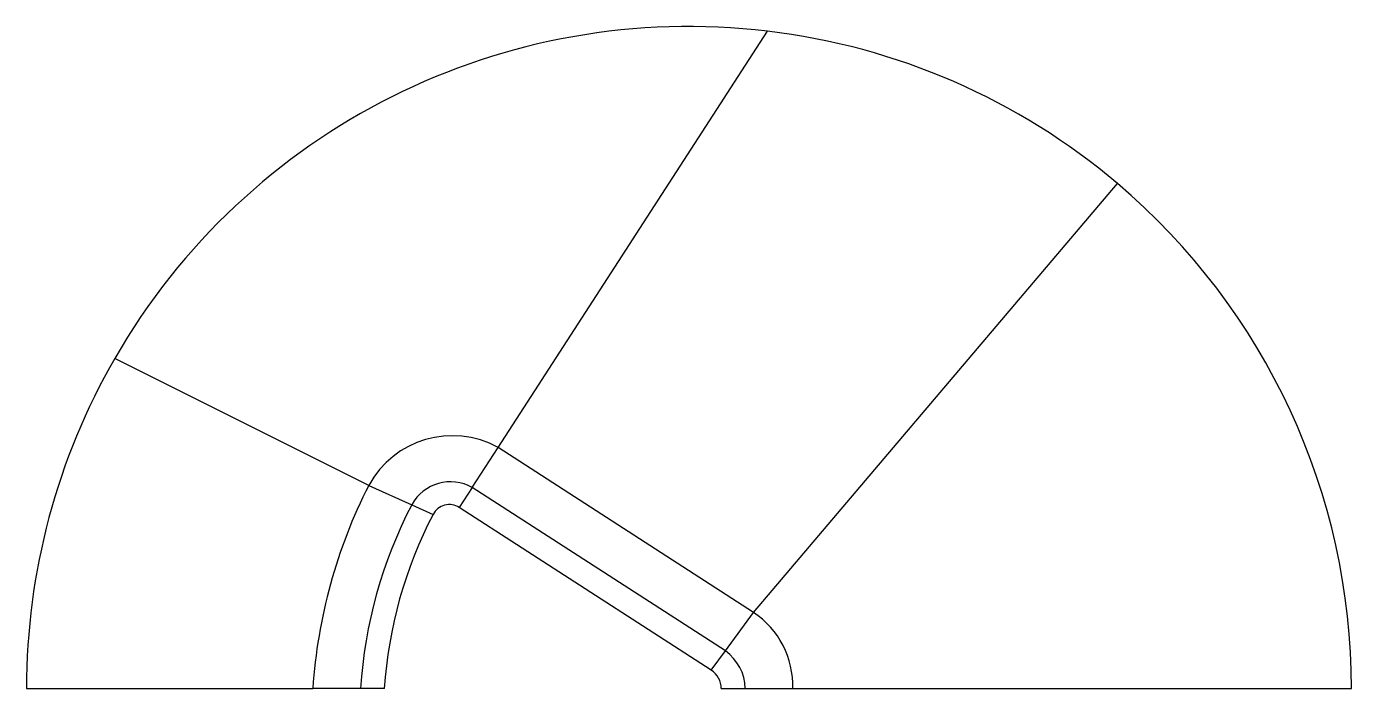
# Model space of a CAD drawing. Header units: inches. Extents: x 0 to 556, y 0 to 278.
import ezdxf

# ---------------------------------------------------------------- set-up
doc = ezdxf.new("R2010")
doc.units = ezdxf.units.IN
doc.header["$MEASUREMENT"] = 0

msp = doc.modelspace()

# ---------------------------------------------------------------- linework, layer by layer
at = {"color": 7, "linetype": 'Continuous'}
for p, q in [((197.86, 101.21), (310.86, 275.96)), ((305.01, 31.94), (457.69, 211.95)), ((143.56, 85.28), (37.02, 138.59)), ((187, 84.42), (197.86, 101.21)), ((305.01, 31.94), (197.86, 101.21)), ((143.56, 85.28), (161.6, 77.15)), ((187, 84.42), (181.57, 76.02)), ((293.17, 15.77), (187, 84.42)), ((161.6, 77.15), (170.56, 73.11)), ((287.26, 7.69), (181.57, 76.02)), ((293.17, 15.77), (305.01, 31.94)), ((287.26, 7.69), (293.17, 15.77)), ((0, 0), (120.12, 0)), ((140.12, 0), (120.12, 0)), ((150.12, 0), (140.12, 0)), ((291.44, 0), (301.44, 0)), ((301.44, 0), (321.44, 0)), ((321.44, 0), (555.84, 0))]:
    msp.add_line(p, q, dxfattribs=at)
for centre, radius, start, end in [((277.92, 0), 277.92, 83.1941, 150.0888), ((277.92, 0), 277.92, 49.696, 83.1941), ((277.92, 0), 277.92, 0.0005, 49.696), ((277.92, 0), 277.92, 150.0888, 180), ((178.68, 66.1), 40.02, 61.3489, 151.3489), ((339.64, -14.48), 220, 153.0349, 176.2275), ((177.94, 68.08), 18.69, 60.9691, 150.9691), ((335.69, -12.9), 196, 152.6506, 176.2275), ((334.51, -12.16), 184.8, 152.5221, 176.2275), ((177.39, 69.56), 7.7, 57.1133, 152.5221), ((284.42, 1.15), 37.04, 358.2296, 56.2335), ((281.94, -0.17), 19.51, 0.5152, 54.8217), ((282.29, 0), 9.15, 0.0165, 57.1133)]:
    msp.add_arc(centre, radius, start, end, dxfattribs=at)

doc.saveas('drawing.dxf')
